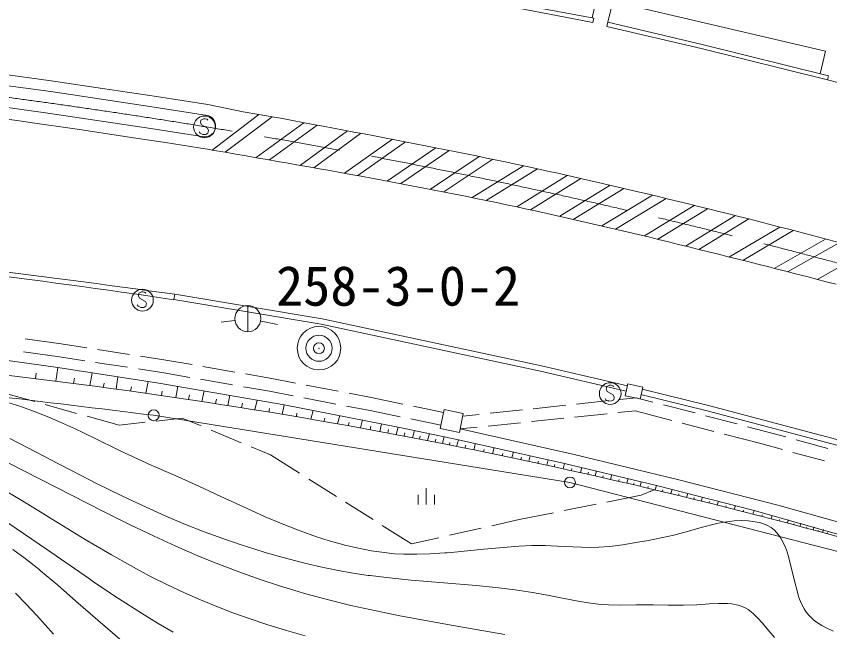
# Model space of a CAD drawing. Units: millimetres, scale not verified. Extents: x 40000 to 680000, y 20000 to 380000.
# Drawn here: x 387512 to 424924, y 287708 to 316029 of the extents above; entities that cross this region are included whole.
import ezdxf
from ezdxf.enums import TextEntityAlignment as Align

# ---------------------------------------------------------------- set-up
doc = ezdxf.new("R2010")
doc.units = ezdxf.units.MM
doc.header["$LTSCALE"] = 1000
doc.header["$PDMODE"] = 32
doc.header["$PDSIZE"] = 500
doc.linetypes.add('CHAIN', pattern=[18.5, 12, -1.5, 3.5, -1.5])
for name, color, linetype, lineweight in [('M-BGD', 7, 'Continuous', 13), ('M-BMK', 2, 'CHAIN', 13), ('M-BMK-ROW', 30, 'Continuous', 13), ('M-BMK-SRVR', 3, 'Continuous', 13), ('M-STR-STRC', 7, 'Continuous', 13), ('M-STR-STRD', 7, 'Continuous', 13)]:
    doc.layers.add(name, color=color, linetype=linetype, lineweight=lineweight)
doc.styles.add('ＭＳ ゴシック', font='')
doc.styles.get('ＭＳ ゴシック').set_extended_font_data('MS Gothic')

msp = doc.modelspace()

# ---------------------------------------------------------------- linework, layer by layer
at = {"layer": 'M-BGD'}
for p, q in [((409321, 316642), (414032, 315740)), ((409359, 316838), (414070, 315937)), ((413991, 315952), (414180, 316785)), ((414946, 316701), (414721, 315760)), ((424733, 314427), (414946, 316701)), ((414032, 315740), (414070, 315937)), ((414721, 315760), (414680, 315564)), ((414726, 315759), (419058, 314732)), ((414680, 315564), (419010, 314538)), ((419058, 314732), (424867, 313293)), ((419010, 314538), (424818, 313099)), ((424491, 313386), (424733, 314427)), ((389111, 313058), (386635, 313405)), ((424818, 313099), (424867, 313293)), ((391485, 312708), (389111, 313058)), ((424818, 313099), (430124, 311714)), ((393957, 312332), (391485, 312708)), ((396329, 311966), (393957, 312332)), ((396329, 311966), (397940, 311628)), ((385392, 311518), (387553, 311228)), ((396127, 311315), (396007, 311255)), ((396207, 311315), (396127, 311315)), ((396287, 311295), (396207, 311315)), ((396327, 311255), (396287, 311295)), ((397940, 311628), (398669, 311507)), ((387553, 311228), (387752, 311200)), ((387752, 311200), (388049, 311159)), ((388049, 311159), (390424, 310815)), ((396007, 311255), (395987, 311135)), ((395987, 311135), (396027, 311035)), ((396027, 311035), (396307, 310875)), ((390424, 310815), (392896, 310442)), ((395968, 310655), (395928, 310714)), ((396088, 310595), (395968, 310655)), ((396228, 310595), (396088, 310595)), ((396328, 310655), (396228, 310595)), ((396307, 310875), (396348, 310775)), ((396348, 310775), (396328, 310655)), ((392896, 310442), (394379, 310214)), ((394379, 310214), (395914, 309975)), ((395914, 309975), (396392, 309894)), ((393154, 303284), (393135, 303164)), ((393135, 303164), (393175, 303064)), ((393274, 303344), (393154, 303284)), ((393175, 303064), (393455, 302904)), ((393354, 303344), (393274, 303344)), ((393434, 303324), (393354, 303344)), ((393474, 303284), (393434, 303324)), ((394803, 303234), (394760, 302988)), ((394803, 303234), (401577, 302110)), ((393115, 302684), (393075, 302744)), ((393236, 302624), (393115, 302684)), ((393475, 302684), (393376, 302624)), ((393455, 302904), (393495, 302805)), ((393495, 302805), (393475, 302684)), ((394760, 302988), (401530, 301865)), ((398162, 302714), (398163, 301514)), ((393376, 302624), (393236, 302624)), ((397555, 302031), (396938, 301947)), ((398774, 301991), (399525, 301840)), ((401577, 302110), (411674, 299942)), ((401530, 301865), (411619, 299698)), ((387927, 301182), (389581, 300952)), ((389583, 300952), (390750, 300772)), ((385334, 300430), (389425, 299864)), ((385334, 300430), (389427, 299863)), ((387843, 300588), (389495, 300359)), ((391244, 300696), (392727, 300468)), ((389495, 300359), (390658, 300179)), ((391152, 300103), (392635, 299875)), ((393221, 300391), (394388, 300211)), ((394390, 300211), (395595, 300001)), ((389330, 299234), (389426, 299855)), ((389425, 299864), (394074, 299147)), ((393129, 299798), (394292, 299619)), ((396088, 299915), (397566, 299657)), ((411619, 299698), (415563, 298781)), ((411674, 299942), (415620, 299024)), ((388393, 299349), (388422, 299604)), ((390143, 299130), (390187, 299369)), ((390900, 299032), (390997, 299619)), ((392100, 298871), (392190, 299435)), ((394292, 299619), (395493, 299410)), ((395985, 299324), (397463, 299066)), ((398058, 299571), (399263, 299360)), ((399265, 299360), (400359, 299151)), ((391508, 298951), (391548, 299149)), ((392773, 298778), (392809, 298978)), ((393476, 298679), (393572, 299224)), ((394074, 299147), (399830, 298144)), ((394855, 298480), (394950, 298988)), ((397956, 298980), (399156, 298770)), ((400850, 299058), (402324, 298776)), ((414667, 298985), (414647, 298865)), ((414787, 299046), (414667, 298985)), ((414867, 299046), (414787, 299046)), ((414947, 299026), (414867, 299046)), ((414987, 298986), (414947, 299026)), ((415640, 299114), (415519, 298569)), ((415640, 299114), (416322, 298963)), ((416322, 298963), (416201, 298417)), ((386916, 298703), (388360, 298297)), ((394185, 298578), (394219, 298781)), ((395438, 298393), (395477, 298606)), ((396053, 298300), (396158, 298798)), ((397243, 298116), (397341, 298592)), ((399156, 298770), (400247, 298562)), ((402815, 298683), (403909, 298474)), ((414647, 298865), (414688, 298765)), ((414688, 298765), (414968, 298606)), ((414968, 298606), (415009, 298506)), ((415518, 298569), (416201, 298418)), ((416241, 298619), (419284, 297879)), ((416300, 298862), (419346, 298121)), ((386710, 298385), (387726, 298071)), ((396673, 298205), (396715, 298411)), ((397876, 298016), (397924, 298233)), ((398477, 297919), (398585, 298371)), ((400738, 298468), (402211, 298187)), ((403911, 298473), (405292, 298187)), ((413278, 298184), (414770, 298343)), ((414629, 298385), (414589, 298445)), ((414749, 298325), (414629, 298385)), ((414889, 298326), (414749, 298325)), ((414989, 298386), (414889, 298326)), ((415009, 298506), (414989, 298386)), ((415267, 298397), (416024, 298477)), ((416024, 298477), (416792, 298277)), ((387726, 298071), (388382, 297830)), ((388382, 297830), (389088, 297548)), ((388841, 298162), (390286, 297757)), ((399126, 297813), (399166, 297986)), ((399741, 297711), (399830, 298144)), ((399830, 298144), (405077, 297124)), ((401057, 297487), (401159, 297895)), ((402702, 298093), (403793, 297885)), ((403793, 297885), (405172, 297599)), ((405782, 298086), (407163, 297800)), ((407191, 297933), (407008, 297052)), ((407191, 297933), (408072, 297751)), ((409301, 297759), (410792, 297918)), ((411289, 297972), (412781, 298131)), ((415180, 297790), (415971, 297871)), ((415971, 297871), (417656, 297432)), ((417276, 298151), (418728, 297773)), ((419284, 297879), (426830, 295871)), ((419346, 298121), (426897, 296112)), ((389088, 297548), (389180, 297509)), ((389180, 297509), (389363, 297430)), ((389363, 297430), (390183, 297059)), ((390767, 297622), (392250, 297206)), ((393941, 297402), (395136, 297540)), ((395136, 297540), (396014, 297175)), ((400393, 297601), (400422, 297765)), ((401657, 297383), (401699, 297532)), ((402280, 297273), (402393, 297658)), ((403338, 297083), (403435, 297454)), ((405662, 297498), (407041, 297212)), ((408072, 297751), (407890, 296870)), ((408046, 297625), (408804, 297706)), ((411201, 297377), (412693, 297532)), ((413191, 297583), (414683, 297738)), ((419212, 297647), (420663, 297268)), ((390183, 297059), (391085, 296627)), ((392250, 297206), (393445, 297344)), ((402782, 297183), (402824, 297343)), ((403783, 297002), (403820, 297163)), ((404234, 296918), (404312, 297279)), ((404985, 296778), (405077, 297124)), ((405077, 297124), (407850, 296544)), ((407008, 297052), (407890, 296870)), ((407924, 297037), (408715, 297119)), ((409212, 297171), (410704, 297325)), ((418140, 297306), (419591, 296928)), ((421147, 297142), (421915, 296942)), ((396476, 296983), (397861, 296407)), ((404597, 296851), (404633, 297012)), ((405353, 296708), (405382, 296858)), ((405730, 296636), (405820, 296971)), ((406060, 296572), (406092, 296700)), ((406429, 296501), (406512, 296828)), ((407116, 296366), (407196, 296684)), ((407924, 297037), (413167, 295867)), ((420075, 296802), (421760, 296362)), ((421915, 296942), (422905, 296672)), ((387214, 296603), (388809, 295770)), ((391085, 296627), (392254, 296054)), ((406770, 296434), (406804, 296569)), ((407430, 296304), (407458, 296420)), ((407761, 296238), (407850, 296544)), ((407850, 296544), (412731, 295454)), ((408563, 296076), (408639, 296363)), ((421760, 296362), (422748, 296092)), ((423387, 296540), (424834, 296145)), ((392254, 296054), (393521, 295457)), ((398322, 296215), (399200, 295850)), ((408148, 296160), (408182, 296290)), ((409006, 295986), (409030, 296092)), ((409496, 296187), (409420, 295900)), ((410379, 295990), (410310, 295714)), ((423231, 295961), (424678, 295566)), ((388809, 295770), (389429, 295445)), ((399200, 295850), (400543, 295002)), ((409858, 295809), (409884, 295911)), ((410711, 295629), (410741, 295743)), ((411152, 295806), (411090, 295549)), ((411503, 295460), (411534, 295564)), ((411980, 295617), (411913, 295371)), ((413167, 295867), (417980, 294705)), ((389364, 294348), (387137, 295484)), ((389429, 295445), (390050, 295122)), ((393521, 295457), (393613, 295416)), ((393613, 295416), (393721, 295368)), ((393721, 295368), (394823, 294891)), ((412256, 295296), (412285, 295396)), ((412731, 295454), (412666, 295206)), ((412731, 295454), (416956, 294438)), ((413044, 295123), (413067, 295212)), ((413521, 295269), (413458, 295030)), ((390050, 295122), (391207, 294531)), ((394823, 294891), (395905, 294400)), ((413794, 294955), (413828, 295057)), ((414194, 295110), (414129, 294879)), ((414483, 294799), (414503, 294889)), ((414902, 294941), (414836, 294718)), ((391207, 294531), (392373, 293957)), ((400965, 294735), (402233, 293933)), ((415213, 294631), (415237, 294716)), ((415658, 294758), (415591, 294543)), ((415894, 294473), (415918, 294551)), ((416259, 294610), (416204, 294400)), ((416956, 294438), (416893, 294236)), ((416956, 294438), (421444, 293285)), ((417980, 294705), (422532, 293526)), ((386742, 294341), (387692, 293789)), ((391499, 293249), (389364, 294348)), ((395905, 294400), (396924, 293925)), ((406370, 294313), (406370, 293563)), ((416258, 293988), (416848, 294240)), ((416551, 294318), (416578, 294394)), ((417220, 294158), (417250, 294242)), ((417676, 294258), (417619, 294062)), ((418401, 294075), (418338, 293887)), ((387692, 293789), (388719, 293166)), ((392373, 293957), (393292, 293528)), ((396924, 293925), (398124, 293371)), ((405995, 294013), (405995, 293563)), ((406745, 294013), (406745, 293563)), ((414677, 293674), (416258, 293988)), ((417974, 293976), (417991, 294046)), ((418672, 293806), (418691, 293883)), ((419075, 293903), (419014, 293721)), ((419376, 293632), (419397, 293704)), ((419802, 293716), (419752, 293537)), ((393292, 293528), (394391, 293032)), ((398124, 293371), (398963, 292999)), ((402656, 293666), (403924, 292865)), ((412716, 293283), (414187, 293576)), ((420139, 293440), (420162, 293505)), ((420587, 293511), (420534, 293340)), ((422532, 293526), (427050, 292269)), ((388719, 293166), (389060, 292956)), ((389060, 292956), (389487, 292693)), ((392754, 292625), (391499, 293249)), ((394391, 293032), (395224, 292680)), ((398963, 292999), (399901, 292607)), ((403252, 293289), (403250, 293304)), ((410644, 292870), (412225, 293185)), ((420936, 293238), (420957, 293296)), ((421444, 293285), (421388, 293122)), ((421444, 293285), (431541, 290406)), ((421796, 293017), (421818, 293083)), ((422281, 293061), (422225, 292905)), ((388910, 291504), (387175, 292684)), ((389487, 292693), (390683, 291957)), ((393851, 292101), (392754, 292625)), ((395224, 292680), (396158, 292309)), ((399901, 292607), (400563, 292350)), ((404346, 292597), (405689, 291749)), ((409386, 292586), (410644, 292870)), ((419017, 292504), (419787, 292698)), ((419787, 292698), (420187, 292768)), ((420187, 292768), (420535, 292805)), ((420535, 292805), (420856, 292819)), ((420856, 292819), (421177, 292809)), ((421177, 292809), (421387, 292787)), ((421387, 292787), (421691, 292728)), ((421691, 292728), (421787, 292700)), ((421787, 292700), (421881, 292668)), ((421881, 292668), (422059, 292592)), ((422059, 292592), (422223, 292497)), ((422591, 292809), (422611, 292875)), ((423035, 292857), (422974, 292708)), ((423264, 292631), (423283, 292690)), ((423596, 292705), (423549, 292556)), ((396158, 292309), (397006, 291996)), ((400563, 292350), (401324, 292080)), ((407435, 292144), (408898, 292475)), ((417754, 292158), (418435, 292338)), ((418435, 292338), (419017, 292504)), ((422223, 292497), (422379, 292376)), ((422379, 292376), (422570, 292173)), ((423853, 292474), (423868, 292528)), ((424204, 292537), (424157, 292392)), ((424374, 292334), (424396, 292386)), ((424636, 292417), (424594, 292274)), ((424795, 292219), (424818, 292273)), ((390683, 291957), (391890, 291240)), ((394855, 291643), (393851, 292101)), ((397006, 291996), (397860, 291701)), ((401324, 292080), (401898, 291897)), ((401898, 291897), (402571, 291708)), ((405689, 291749), (406947, 292034)), ((415407, 291714), (416091, 291825)), ((416091, 291825), (416582, 291911)), ((416582, 291911), (417169, 292026)), ((417169, 292026), (417754, 292158)), ((422570, 292173), (422678, 292017)), ((422678, 292017), (422817, 291757)), ((387358, 291485), (387919, 291075)), ((390635, 290305), (388910, 291504)), ((395867, 291205), (394855, 291643)), ((397860, 291701), (398434, 291516)), ((398434, 291516), (399009, 291340)), ((402571, 291708), (402667, 291683)), ((402667, 291683), (402764, 291659)), ((402764, 291659), (403247, 291547)), ((403247, 291547), (403830, 291435)), ((407521, 291358), (409022, 291507)), ((409022, 291507), (410628, 291644)), ((410628, 291644), (411230, 291669)), ((411230, 291669), (411832, 291672)), ((411832, 291672), (412103, 291664)), ((412103, 291664), (412403, 291650)), ((412403, 291650), (413103, 291607)), ((413103, 291607), (413901, 291581)), ((413901, 291581), (414312, 291595)), ((414312, 291595), (414810, 291637)), ((414810, 291637), (415407, 291714)), ((422817, 291757), (422932, 291473)), ((422932, 291473), (423028, 291171)), ((387919, 291075), (388472, 290643)), ((391890, 291240), (392764, 290748)), ((396423, 290976), (395867, 291205)), ((399009, 291340), (399781, 291120)), ((399781, 291120), (400654, 290894)), ((403830, 291435), (404318, 291362)), ((404318, 291362), (404907, 291300)), ((404907, 291300), (405337, 291276)), ((405337, 291276), (405930, 291270)), ((405930, 291270), (406525, 291288)), ((406525, 291288), (407222, 291333)), ((407222, 291333), (407321, 291341)), ((407321, 291341), (407521, 291358)), ((423028, 291171), (423238, 290298)), ((392764, 290748), (393627, 290287)), ((396982, 290753), (396423, 290976)), ((397918, 290398), (396982, 290753)), ((400654, 290894), (401434, 290712)), ((401434, 290712), (402315, 290530)), ((388472, 290643), (388551, 290580)), ((388551, 290580), (388629, 290516)), ((388629, 290516), (389406, 289863)), ((398768, 290098), (397918, 290398)), ((402315, 290530), (403004, 290405)), ((403004, 290405), (403693, 290303)), ((390883, 290135), (390635, 290305)), ((391131, 289965), (390883, 290135)), ((392215, 289241), (391131, 289965)), ((393627, 290287), (393716, 290241)), ((393716, 290241), (394434, 289883)), ((399623, 289816), (398768, 290098)), ((403693, 290303), (403792, 290290)), ((403792, 290290), (404684, 290184)), ((404684, 290184), (405678, 290088)), ((405678, 290088), (407174, 289965)), ((407174, 289965), (408670, 289838)), ((423238, 290298), (423508, 289289)), ((389406, 289863), (390254, 289121)), ((394434, 289883), (395251, 289499)), ((400484, 289555), (399623, 289816)), ((408670, 289838), (409567, 289747)), ((409567, 289747), (410462, 289636)), ((410462, 289636), (411254, 289515)), ((387968, 288981), (387470, 289481)), ((393265, 288563), (392215, 289241)), ((395251, 289499), (395985, 289176)), ((400772, 289473), (400484, 289555)), ((401061, 289393), (400772, 289473)), ((401935, 289159), (401061, 289393)), ((411254, 289515), (411950, 289387)), ((411950, 289387), (412639, 289247)), ((412639, 289247), (413427, 289095)), ((423508, 289289), (423617, 289017)), ((388459, 288455), (387968, 288981)), ((390254, 289121), (391257, 288236)), ((395985, 289176), (396819, 288833)), ((396819, 288833), (397473, 288581)), ((402903, 288922), (401935, 289159)), ((404071, 288664), (402903, 288922)), ((413427, 289095), (413920, 289017)), ((413920, 289017), (414415, 288962)), ((414415, 288962), (414754, 288941)), ((414754, 288941), (415253, 288935)), ((415253, 288935), (416017, 288951)), ((416017, 288951), (416805, 288946)), ((416805, 288946), (417495, 288937)), ((417495, 288937), (418194, 288936)), ((418194, 288936), (418808, 288950)), ((418808, 288950), (419380, 288984)), ((419380, 288984), (419805, 289006)), ((419805, 289006), (420220, 289004)), ((420220, 289004), (420420, 288986)), ((420420, 288986), (420708, 288933)), ((420708, 288933), (420890, 288875)), ((420890, 288875), (421062, 288796)), ((423617, 289017), (423748, 288765)), ((389222, 287596), (388459, 288455)), ((394038, 288089), (393265, 288563)), ((397473, 288581), (398226, 288310)), ((405148, 288447), (404071, 288664)), ((407609, 287997), (405148, 288447)), ((421062, 288796), (421180, 288725)), ((421180, 288725), (421408, 288546)), ((421408, 288546), (421621, 288333)), ((423748, 288765), (423797, 288686)), ((423797, 288686), (423862, 288593)), ((423862, 288593), (423978, 288451)), ((423978, 288451), (424175, 288259)), ((391257, 288236), (392272, 287369)), ((394735, 287684), (394038, 288089)), ((398226, 288310), (399081, 288026)), ((421621, 288333), (421825, 288100)), ((421825, 288100), (422042, 287840)), ((424175, 288259), (424321, 288144)), ((424321, 288144), (424559, 287989)), ((399081, 288026), (399936, 287763)), ((399936, 287763), (400798, 287512)), ((409980, 287576), (407609, 287997)), ((422042, 287840), (422385, 287448)), ((424559, 287989), (424818, 287852)), ((424818, 287852), (425094, 287731))]:
    msp.add_line(p, q, dxfattribs=at)
for centre, radius in [((396167, 310935), 500), ((393315, 302964), 500), ((398162, 302114), 600), ((414828, 298666), 500)]:
    msp.add_circle(centre, radius, dxfattribs=at)
for centre, radius, start, end in [((332209, -119995), 427583, 81.58801, 84.19885), ((317971, -245593), 554180, 82.03076, 84.03564), ((357436, 44799), 256426, 73.18384, 83.77515)]:
    msp.add_arc(centre, radius, start, end, dxfattribs=at)
at = {"layer": 'M-BMK'}
msp.add_arc((347562, 14916), 300000, 69.82848, 86.40532, dxfattribs=at)
at = {"layer": 'M-BMK-ROW'}
for p in [(393831, 297667), (431397, 289822)]:
    msp.add_line(p, (412976, 294576), dxfattribs=at)
for centre in [(393831, 297667), (412976, 294576)]:
    msp.add_circle(centre, 250, dxfattribs=at)
msp.add_arc((97023, -2114746), 2430603, 82.98596, 83.16614, dxfattribs=at)
at = {"layer": 'M-BMK-SRVR'}
for radius in [1000, 600]:
    msp.add_circle((401434, 300752), radius, dxfattribs=at)
msp.add_point((401434, 300752), dxfattribs=at)
at = {"layer": 'M-STR-STRC'}
for p, q in [((396517, 309873), (398669, 311507)), ((397126, 309770), (399279, 311406)), ((398669, 311507), (399279, 311406)), ((399750, 311318), (399279, 311406)), ((400220, 311230), (399750, 311318)), ((398545, 309530), (400740, 311130)), ((399153, 309417), (401353, 311020)), ((400690, 311143), (400220, 311230)), ((401161, 311055), (400690, 311143)), ((401631, 310967), (401161, 311055)), ((402101, 310878), (401631, 310967)), ((400580, 309171), (402741, 310758)), ((401190, 309061), (403341, 310641)), ((402571, 310790), (402101, 310878)), ((403041, 310701), (402571, 310790)), ((403511, 310612), (403041, 310701)), ((403981, 310522), (403511, 310612)), ((404451, 310432), (403981, 310522)), ((402603, 308813), (404809, 310366)), ((403217, 308695), (405420, 310246)), ((404921, 310342), (404451, 310432)), ((405390, 310251), (404921, 310342)), ((405860, 310160), (405390, 310251)), ((406329, 310068), (405860, 310160)), ((396392, 309894), (396517, 309873)), ((396517, 309873), (397126, 309770)), ((404581, 308452), (406813, 309974)), ((405196, 308328), (407428, 309848)), ((406799, 309975), (406329, 310068)), ((407268, 309882), (406799, 309975)), ((407737, 309788), (407268, 309882)), ((408206, 309694), (407737, 309788)), ((397607, 309686), (397126, 309770)), ((398087, 309603), (397607, 309686)), ((398568, 309519), (398087, 309603)), ((399049, 309435), (398568, 309519)), ((399530, 309350), (399049, 309435)), ((406560, 308075), (408804, 309571)), ((407176, 307945), (409429, 309446)), ((408674, 309599), (408206, 309694)), ((409143, 309502), (408674, 309599)), ((409611, 309405), (409143, 309502)), ((410079, 309308), (409611, 309405)), ((400011, 309266), (399530, 309350)), ((400491, 309181), (400011, 309266)), ((400972, 309096), (400491, 309181)), ((401453, 309010), (400972, 309096)), ((408486, 307686), (410839, 309140)), ((410547, 309209), (410079, 309308)), ((411015, 309109), (410547, 309209)), ((411483, 309008), (411015, 309109)), ((401933, 308924), (401453, 309010)), ((402413, 308838), (401933, 308924)), ((402894, 308751), (402413, 308838)), ((403374, 308664), (402894, 308751)), ((403854, 308575), (403374, 308664)), ((409123, 307551), (411483, 309008)), ((410532, 307258), (412854, 308708)), ((411947, 308907), (411483, 309008)), ((412412, 308805), (411947, 308907)), ((412876, 308702), (412412, 308805)), ((413340, 308597), (412876, 308702)), ((404334, 308487), (403854, 308575)), ((404814, 308397), (404334, 308487)), ((405293, 308307), (404814, 308397)), ((405773, 308216), (405293, 308307)), ((411163, 307122), (413474, 308564)), ((413804, 308492), (413340, 308597)), ((414268, 308386), (413804, 308492)), ((414731, 308279), (414268, 308386)), ((415195, 308172), (414731, 308279)), ((406252, 308124), (405773, 308216)), ((406731, 308031), (406252, 308124)), ((407210, 307937), (406731, 308031)), ((407689, 307842), (407210, 307937)), ((412508, 306830), (414829, 308253)), ((413128, 306682), (415450, 308105)), ((415658, 308063), (415195, 308172)), ((416121, 307954), (415658, 308063)), ((416584, 307843), (416121, 307954)), ((408167, 307746), (407689, 307842)), ((408645, 307649), (408167, 307746)), ((409123, 307551), (408645, 307649)), ((409591, 307453), (409123, 307551)), ((414449, 306383), (416777, 307797)), ((415071, 306234), (417398, 307648)), ((417046, 307732), (416584, 307843)), ((417509, 307620), (417046, 307732)), ((417971, 307508), (417509, 307620)), ((410059, 307355), (409591, 307453)), ((410526, 307255), (410059, 307355)), ((410993, 307155), (410526, 307255)), ((411460, 307053), (410993, 307155)), ((416398, 305927), (418693, 307327)), ((417013, 305775), (419305, 307174)), ((418433, 307395), (417971, 307508)), ((418895, 307281), (418433, 307395)), ((419356, 307166), (418895, 307281)), ((419818, 307051), (419356, 307166)), ((411927, 306951), (411460, 307053)), ((412393, 306847), (411927, 306951)), ((412860, 306742), (412393, 306847)), ((418288, 305456), (420586, 306854)), ((420279, 306936), (419818, 307051)), ((420741, 306819), (420279, 306936)), ((421202, 306702), (420741, 306819)), ((413326, 306637), (412860, 306742)), ((413792, 306530), (413326, 306637)), ((414257, 306423), (413792, 306530)), ((414723, 306314), (414257, 306423)), ((418904, 305304), (421202, 306702)), ((421662, 306585), (421202, 306702)), ((422123, 306467), (421662, 306585)), ((422583, 306347), (422123, 306467)), ((415188, 306205), (414723, 306314)), ((415653, 306095), (415188, 306205)), ((416118, 305984), (415653, 306095)), ((420308, 304953), (422627, 306330)), ((420923, 304795), (423239, 306170)), ((423043, 306228), (422583, 306347)), ((423503, 306107), (423043, 306228)), ((423962, 305986), (423503, 306107)), ((416583, 305873), (416118, 305984)), ((417047, 305760), (416583, 305873)), ((417512, 305647), (417047, 305760)), ((422369, 304427), (424732, 305773)), ((424422, 305865), (423962, 305986)), ((424881, 305743), (424422, 305865)), ((425340, 305621), (424881, 305743)), ((417976, 305534), (417512, 305647)), ((418440, 305419), (417976, 305534)), ((418904, 305304), (418440, 305419)), ((419355, 305191), (418904, 305304)), ((422989, 304263), (425352, 305608)), ((419806, 305079), (419355, 305191)), ((420257, 304965), (419806, 305079)), ((420709, 304852), (420257, 304965)), ((424339, 303919), (426731, 305241)), ((421160, 304738), (420709, 304852)), ((421611, 304624), (421160, 304738)), ((422062, 304509), (421611, 304624)), ((422512, 304394), (422062, 304509)), ((422963, 304279), (422512, 304394)), ((423414, 304163), (422963, 304279)), ((423864, 304047), (423414, 304163)), ((424315, 303931), (423864, 304047)), ((424765, 303814), (424315, 303931)), ((425215, 303697), (424765, 303814))]:
    msp.add_line(p, q, dxfattribs=at)
at = {"layer": 'M-STR-STRD'}
for p, q in [((389099, 312564), (386523, 312916)), ((393847, 311853), (389099, 312564)), ((388964, 311573), (386400, 311923)), ((396112, 311499), (393847, 311853)), ((393699, 310864), (388964, 311573)), ((396229, 311480), (396112, 311499)), ((395957, 310511), (393699, 310864)), ((396070, 310492), (395957, 310511))]:
    msp.add_line(p, q, dxfattribs=at)
msp.add_arc((396178, 310981), 501, 257.5141, 84.1698, dxfattribs=at)

# ---------------------------------------------------------------- texts
at = {"layer": 'M-BMK-SRVR', "style": 'ＭＳ ゴシック'}
msp.add_text('258-3-0-2', height=1833, dxfattribs=at).set_placement((405073, 303626), align=Align.MIDDLE_CENTER)

doc.saveas('drawing.dxf')
